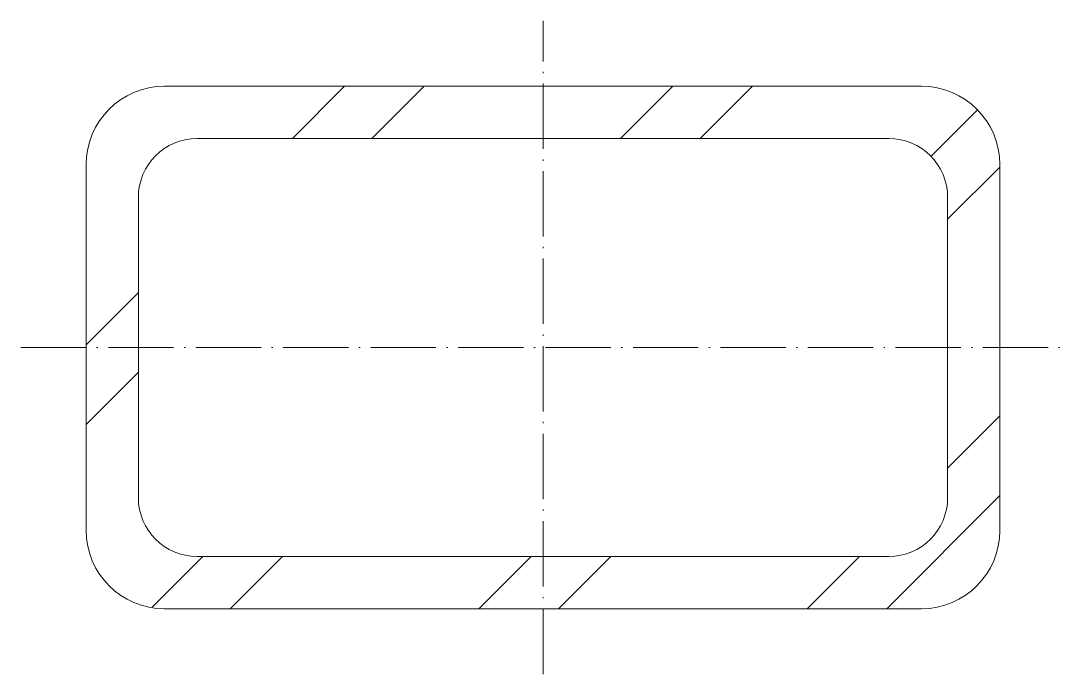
# Model space of a CAD drawing. Header units: metres. Extents: x -40 to 40, y -25 to 25.
import ezdxf

# ---------------------------------------------------------------- set-up
doc = ezdxf.new("R2010")
doc.units = ezdxf.units.M
doc.linetypes.add('MV_hartlijn_staal', pattern=[6.6, 5, -0.8, 0, -0.8])
doc.layers.add('A-DETL-GENF', color=92, linetype='Continuous', lineweight=18)

# ---------------------------------------------------------------- blocks, each defined once
blk = doc.blocks.new('28 Staalprofielen- koker RHS-2d - K70_40_4-3531725-00_0 Basismaterialen')
at = {"layer": 'A-DETL-GENF', "lineweight": 13}
h = blk.add_hatch(dxfattribs=at)
h.set_pattern_fill('FP_394', color=256, style=0, pattern_type=2)
h.set_pattern_definition([(45, (4355.222, 4817.881), (-12.57236, 12.57236), []), (45, (4355.222, 4836.931), (-12.57236, 12.57236), [])])
h.paths.add_polyline_path([(-12.769, -20), (29, -20), (30.553, -19.796), (32, -19.196), (33.243, -18.243), (34.196, -17), (34.796, -15.553), (35, -14), (35, 14), (34.796, 15.553), (34.196, 17), (33.243, 18.243), (32, 19.196), (30.553, 19.796), (29, 20), (-29, 20), (-30.553, 19.796), (-32, 19.196), (-33.243, 18.243), (-34.196, 17), (-34.796, 15.553), (-35, 14), (-35, -14), (-34.796, -15.553), (-34.196, -17), (-33.243, -18.243), (-32, -19.196), (-30.553, -19.796), (-29, -20)])
h.paths.add_polyline_path([(-26.5, -16), (-27.665, -15.847), (-28.75, -15.397), (-29.682, -14.682), (-30.397, -13.75), (-30.847, -12.665), (-31, -11.5), (-31, 11.5), (-30.847, 12.665), (-30.397, 13.75), (-29.682, 14.682), (-28.75, 15.397), (-27.665, 15.847), (-26.5, 16), (26.5, 16), (27.665, 15.847), (28.75, 15.397), (29.682, 14.682), (30.397, 13.75), (30.847, 12.665), (31, 11.5), (31, -11.5), (30.847, -12.665), (30.397, -13.75), (29.682, -14.682), (28.75, -15.397), (27.665, -15.847), (26.5, -16), (-12.769, -16)])
at = {"layer": 'A-DETL-GENF', "linetype": 'MV_hartlijn_staal', "lineweight": 13}
for p, q in [((0, -25), (0, 25)), ((-40, 0), (40, 0))]:
    blk.add_line(p, q, dxfattribs=at)
at = {"layer": 'A-DETL-GENF'}
for p, q in [((29, 20), (-29, 20)), ((-29, 20), (29, 20)), ((-26.5, 16), (26.5, 16)), ((-26.5, 16), (26.5, 16)), ((-35, 14), (-35, -14)), ((-35, -14), (-35, 14)), ((35, -14), (35, 14)), ((35, 14), (35, -14)), ((-31, -11.5), (-31, 11.5)), ((-31, -11.5), (-31, 11.5)), ((31, 11.5), (31, -11.5)), ((31, 11.5), (31, -11.5)), ((26.5, -16), (-26.5, -16)), ((26.5, -16), (-26.5, -16)), ((-29, -20), (29, -20)), ((29, -20), (-29, -20))]:
    blk.add_line(p, q, dxfattribs=at)
for centre, radius, start, end in [((-29, 14), 6, 90, 180), ((-29, 14), 6, 90, 180), ((29, 14), 6, 360, 90), ((29, 14), 6, 360, 90), ((-26.5, 11.5), 4.5, 90, 180), ((-26.5, 11.5), 4.5, 90, 180), ((26.5, 11.5), 4.5, 360, 90), ((26.5, 11.5), 4.5, 360, 90), ((-26.5, -11.5), 4.5, 180, 270), ((-26.5, -11.5), 4.5, 180, 270), ((26.5, -11.5), 4.5, 270, 0), ((26.5, -11.5), 4.5, 270, 360), ((-29, -14), 6, 180, 270), ((-29, -14), 6, 180, 270), ((29, -14), 6, 270, 0), ((29, -14), 6, 270, 0)]:
    blk.add_arc(centre, radius, start, end, dxfattribs=at)

msp = doc.modelspace()

# ---------------------------------------------------------------- block references
msp.add_blockref('28 Staalprofielen- koker RHS-2d - K70_40_4-3531725-00_0 Basismaterialen', (0, 0))

doc.saveas('drawing.dxf')
